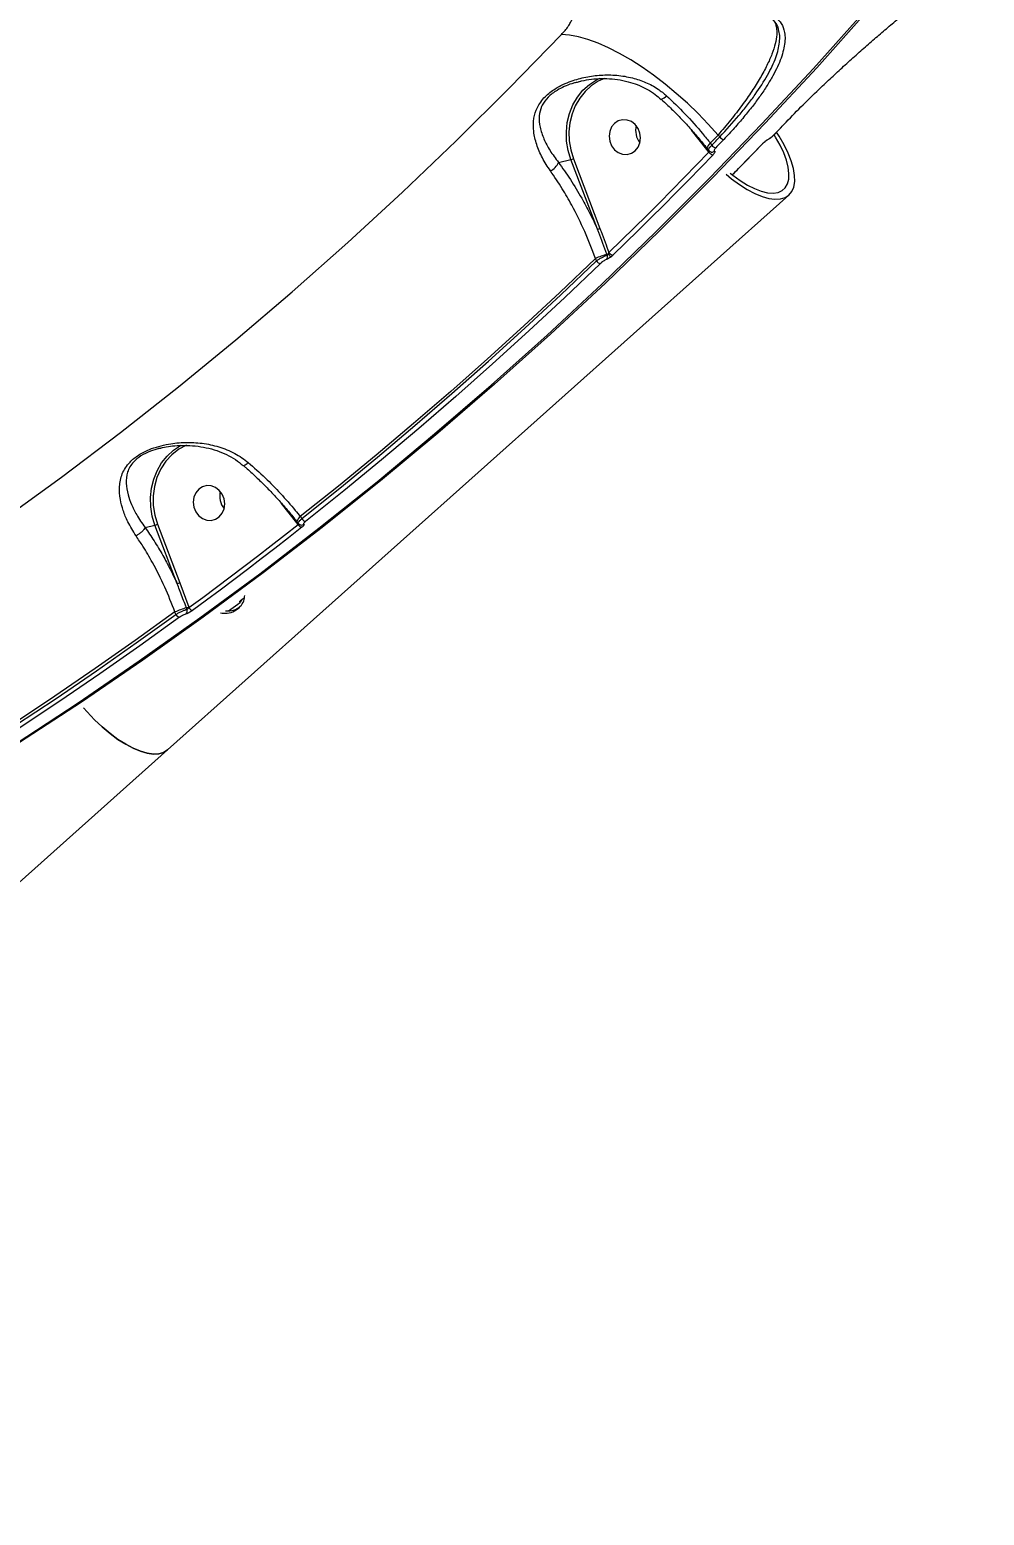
# Model space of a CAD drawing. Header units: millimetres. Extents: x -8607 to 7621, y -5747 to 4382.
# Drawn here: x 5573.7 to 5819.1, y -1204.7 to -822.9 of the extents above; entities that cross this region are included whole.
import ezdxf

# ---------------------------------------------------------------- set-up
doc = ezdxf.new("R2010")
doc.units = ezdxf.units.MM
doc.layers.add('DIKOM_ОБЪЕКТ', color=7, linetype='Continuous')
doc.layers.add('DIKOM_РАЗМЕР_ОБЪЕКТА', color=7, linetype='Continuous')
doc.styles.add('style1', font='arial.ttf', dxfattribs={"width": 0.8})
doc.dimstyles.new('1-50', dxfattribs={"dimtxt": 300, "dimasz": 200, "dimexe": 100, "dimexo": 0, "dimgap": 100, "dimtad": 1, "dimtxsty": 'style1', "dimcen": 200, "dimclrd": 7, "dimclre": 7, "dimclrt": 7, "dimadec": 1, "dimazin": 2, "dimtfac": 1, "dimtmove": 0, "dimatfit": 2, "dimfxl": 0, "dimlwd": 25, "dimlwe": 18, "dimarcsym": 0})

# ---------------------------------------------------------------- blocks, each defined once
blk = doc.blocks.new('*D11')
at = {"layer": 'Defpoints', "color": 0, "transparency": 16777216}
for p in [(7619.37, -165.15), (-6826.53, -739.39), (7619.37, -5647.14)]:
    blk.add_point(p, dxfattribs=at)
at = {"layer": 'DIKOM_РАЗМЕР_ОБЪЕКТА', "color": 7, "lineweight": 18, "transparency": 16777216}
for p, q in [((7619.37, -165.15), (7619.37, -5747.14)), ((-6826.53, -739.39), (-6826.53, -5747.14))]:
    blk.add_line(p, q, dxfattribs=at)
at = {"layer": 'DIKOM_РАЗМЕР_ОБЪЕКТА', "color": 7, "lineweight": 25, "transparency": 16777216}
blk.add_line((-6626.53, -5647.14), (7419.37, -5647.14), dxfattribs=at)
at = {"layer": 'DIKOM_РАЗМЕР_ОБЪЕКТА', "color": 7, "transparency": 16777216}
for points in [[(-6626.53, -5613.8), (-6626.53, -5680.47), (-6826.53, -5647.14)], [(7419.37, -5613.8), (7419.37, -5680.47), (7619.37, -5647.14)]]:
    blk.add_solid(points, dxfattribs=at)
at = {"layer": 'DIKOM_РАЗМЕР_ОБЪЕКТА', "color": 7, "transparency": 16777216, "insert": (396.42, -5393.96), "char_height": 300, "attachment_point": 5, "style": 'style1'}
blk.add_mtext('14400', dxfattribs=at)
blk = doc.blocks.new('*D13')
at = {"layer": 'Defpoints', "color": 0, "transparency": 16777216}
for p in [(-5326.53, -191.39), (6073.47, -191.39), (6073.47, -4959.53)]:
    blk.add_point(p, dxfattribs=at)
at = {"layer": 'DIKOM_РАЗМЕР_ОБЪЕКТА', "color": 7, "lineweight": 18, "transparency": 16777216}
for p, q in [((-5326.53, -191.39), (-5326.53, -5059.53)), ((6073.47, -191.39), (6073.47, -5059.53))]:
    blk.add_line(p, q, dxfattribs=at)
at = {"layer": 'DIKOM_РАЗМЕР_ОБЪЕКТА', "color": 7, "lineweight": 25, "transparency": 16777216}
blk.add_line((-5126.53, -4959.53), (5873.47, -4959.53), dxfattribs=at)
at = {"layer": 'DIKOM_РАЗМЕР_ОБЪЕКТА', "color": 7, "transparency": 16777216}
for points in [[(-5126.53, -4926.2), (-5126.53, -4992.86), (-5326.53, -4959.53)], [(5873.47, -4926.2), (5873.47, -4992.86), (6073.47, -4959.53)]]:
    blk.add_solid(points, dxfattribs=at)
at = {"layer": 'DIKOM_РАЗМЕР_ОБЪЕКТА', "color": 7, "transparency": 16777216, "insert": (373.47, -4706.36), "char_height": 300, "attachment_point": 5, "style": 'style1'}
blk.add_mtext('11400', dxfattribs=at)

msp = doc.modelspace()

# ---------------------------------------------------------------- linework, layer by layer
at = {"layer": 'DIKOM_ОБЪЕКТ', "color": 7, "linetype": 'Continuous', "lineweight": 15}
for p, q in [((5715.357, -836.155), (5714.01, -836.49)), ((5736.047, -840.702), (5736.056, -840.708)), ((5765.104, -849.782), (5767.143, -847.647)), ((5743.802, -848.661), (5743.791, -848.647)), ((5747.748, -853.646), (5743.802, -848.661)), ((5751.06, -850.403), (5750.617, -849.941)), ((5747.752, -853.321), (5747.742, -853.307)), ((5748.285, -854.332), (5747.748, -853.646)), ((5747.752, -853.321), (5748.209, -853.906)), ((5748.624, -852.027), (5749.022, -852.536)), ((5709.601, -856.978), (5712.814, -856.257)), ((5719.614, -874.146), (5712.814, -856.257)), ((5713.446, -856.034), (5720.246, -873.923)), ((5609.077, -1007.973), (5768.847, -865.369)), ((5719.362, -882.292), (5719.114, -881.64)), ((5722.146, -880.791), (5722.064, -880.577)), ((5638.407, -944.642), (5638.256, -944.45)), ((5642.361, -949.638), (5638.407, -944.642)), ((5603.32, -950.779), (5605.868, -950.207)), ((5611.588, -965.256), (5605.868, -950.207)), ((5606.5, -949.984), (5612.22, -965.033)), ((5642.365, -949.313), (5642.356, -949.3)), ((5642.669, -950.031), (5642.361, -949.638)), ((5642.365, -949.313), (5642.718, -949.765)), ((5643.237, -948.02), (5643.636, -948.529)), ((5612.22, -965.033), (5614.541, -971.245)), ((5628.29, -969.253), (5628.839, -968.85)), ((5611.241, -973.149), (5611.001, -972.52)), ((5614.096, -971.838), (5613.951, -971.458)), ((5614.541, -971.245), (5614.589, -971.372)), ((5624.767, -972.26), (5627.136, -970.538)), ((5566.002, -1046.42), (5609.077, -1007.973))]:
    msp.add_line(p, q, dxfattribs=at)
at = {"layer": 'DIKOM_ОБЪЕКТ', "color": 7, "linetype": 'Continuous', "lineweight": 15, "flags": 128}
for points in [[(5570.168, -1006.302), (5586.096, -995.865), (5601.845, -985.113), (5617.409, -974.049), (5632.784, -962.678), (5647.964, -951.002), (5662.946, -939.025), (5677.724, -926.751), (5692.295, -914.184), (5706.653, -901.327), (5720.795, -888.183), (5734.717, -874.758), (5748.413, -861.055), (5761.88, -847.079), (5775.114, -832.833), (5788.111, -818.321)], [(5788.991, -818.124), (5775.994, -832.635), (5762.76, -846.881), (5749.293, -860.858), (5735.596, -874.561), (5721.675, -887.986), (5707.533, -901.129), (5693.175, -913.986), (5678.604, -926.554), (5663.825, -938.828), (5648.844, -950.805), (5633.663, -962.48), (5618.289, -973.852), (5602.725, -984.915), (5586.976, -995.667), (5571.048, -1006.105)], [(5566.566, -948.96), (5581.878, -937.828), (5596.995, -926.385), (5611.912, -914.635), (5626.624, -902.581), (5641.127, -890.228), (5655.415, -877.579), (5669.484, -864.638), (5683.331, -851.41), (5696.949, -837.898), (5710.336, -824.107)], [(5750.617, -849.941), (5748.116, -847.144), (5745.478, -844.409), (5742.727, -841.76), (5739.887, -839.221), (5736.986, -836.816), (5734.048, -834.567), (5731.102, -832.494), (5728.173, -830.616), (5725.289, -828.95), (5722.476, -827.511), (5719.759, -826.313), (5717.164, -825.366), (5714.714, -824.679), (5712.431, -824.258), (5710.336, -824.107)], [(5712.814, -856.257), (5712.101, -853.925), (5711.701, -851.519), (5711.623, -849.09), (5711.87, -846.693), (5712.435, -844.38), (5713.307, -842.201), (5714.466, -840.203), (5715.887, -838.432), (5717.539, -836.924), (5719.385, -835.715), (5720.233, -835.291)], [(5721.399, -835.386), (5719.818, -836.114), (5718.028, -837.287), (5716.426, -838.749), (5715.048, -840.467), (5713.924, -842.403), (5713.079, -844.516), (5712.531, -846.76), (5712.292, -849.084), (5712.367, -851.439), (5712.755, -853.773), (5713.446, -856.034)], [(5723.253, -852.699), (5724.006, -853.703), (5724.973, -854.444), (5726.077, -854.864), (5727.228, -854.927), (5728.333, -854.629), (5729.302, -853.994), (5730.057, -853.074), (5730.536, -851.942), (5730.702, -850.691), (5730.539, -849.422), (5730.063, -848.237), (5729.31, -847.234), (5728.343, -846.492), (5727.239, -846.073), (5726.088, -846.01), (5724.983, -846.308), (5724.014, -846.943), (5723.259, -847.863), (5722.78, -848.995), (5722.614, -850.246), (5722.777, -851.515), (5723.253, -852.699)], [(5767.143, -847.647), (5767.138, -847.653), (5767.071, -847.69)], [(5750.617, -849.941), (5750.369, -850.202), (5750.12, -850.463), (5749.871, -850.724), (5749.621, -850.985), (5749.372, -851.246), (5749.123, -851.506), (5748.874, -851.767), (5748.624, -852.027)], [(5749.022, -852.536), (5749.277, -852.27), (5749.532, -852.003), (5749.787, -851.737), (5750.041, -851.47), (5750.296, -851.204), (5750.551, -850.937), (5750.805, -850.67), (5751.06, -850.403)], [(5752.115, -851.046), (5751.86, -851.313), (5751.605, -851.58), (5751.351, -851.847), (5751.096, -852.114), (5750.841, -852.381), (5750.586, -852.647), (5750.331, -852.914), (5750.075, -853.18)], [(5752.703, -860.007), (5754.097, -861.158), (5756.121, -862.654), (5758.123, -863.928), (5760.069, -864.959), (5761.926, -865.73), (5763.663, -866.225), (5765.248, -866.438), (5766.656, -866.365), (5767.863, -866.007), (5768.847, -865.369), (5769.591, -864.464), (5770.084, -863.306), (5770.316, -861.915), (5770.284, -860.316), (5769.988, -858.534), (5769.433, -856.602), (5768.629, -854.551), (5767.589, -852.418), (5766.331, -850.238), (5765.682, -849.224)], [(5753.717, -859.703), (5754.409, -860.254), (5756.318, -861.636), (5758.2, -862.796), (5760.021, -863.712), (5761.745, -864.366), (5763.34, -864.748), (5764.778, -864.849), (5766.031, -864.669), (5767.077, -864.209), (5767.894, -863.479), (5768.469, -862.493), (5768.79, -861.268), (5768.852, -859.828), (5768.654, -858.199), (5768.198, -856.412), (5767.494, -854.5), (5766.555, -852.499), (5765.398, -850.445), (5765.049, -849.883)], [(5763.328, -851.149), (5763.44, -851.085), (5763.565, -850.973)], [(5765.032, -849.826), (5765.287, -849.559), (5765.542, -849.292), (5765.797, -849.026), (5766.052, -848.759), (5766.307, -848.492), (5766.562, -848.225), (5766.816, -847.958), (5767.071, -847.69)], [(5765.104, -849.782), (5765.098, -849.788), (5765.032, -849.826)], [(5722.567, -880.135), (5725.826, -876.964), (5729.072, -873.776), (5732.305, -870.573), (5735.526, -867.355), (5738.735, -864.122), (5741.931, -860.874), (5745.114, -857.61), (5748.285, -854.332)], [(5749.339, -854.977), (5746.166, -858.259), (5742.98, -861.525), (5739.782, -864.776), (5736.57, -868.012), (5733.347, -871.232), (5730.11, -874.438), (5726.862, -877.628), (5723.6, -880.802)], [(5754.277, -860.151), (5755.737, -858.663), (5758.923, -855.397), (5762.096, -852.116)], [(5762.17, -852.072), (5762.164, -852.079), (5762.096, -852.116)], [(5719.114, -881.64), (5709.952, -890.369), (5700.695, -898.978), (5691.345, -907.464), (5681.903, -915.826), (5672.369, -924.064), (5662.747, -932.177), (5653.036, -940.162), (5643.237, -948.02)], [(5643.636, -948.529), (5653.414, -940.688), (5663.105, -932.718), (5672.708, -924.623), (5682.222, -916.403), (5691.646, -908.058), (5700.978, -899.591), (5710.217, -891.002), (5719.362, -882.292)], [(5720.391, -882.961), (5711.239, -891.678), (5701.992, -900.274), (5692.652, -908.749), (5683.221, -917.1), (5673.699, -925.327), (5664.087, -933.429), (5654.388, -941.405), (5644.602, -949.253)], [(5605.868, -950.207), (5605.169, -947.881), (5604.782, -945.483), (5604.714, -943.065), (5604.968, -940.68), (5605.538, -938.379), (5606.411, -936.211), (5607.568, -934.225), (5608.985, -932.463), (5610.631, -930.963), (5612.469, -929.759), (5612.639, -929.668)], [(5613.996, -929.626), (5613.959, -929.642), (5611.99, -930.705), (5610.208, -932.1), (5608.656, -933.796), (5607.373, -935.751), (5606.388, -937.917), (5605.726, -940.242), (5605.402, -942.67), (5605.425, -945.143), (5605.794, -947.601), (5606.5, -949.984)], [(5616.342, -946.741), (5617.094, -947.745), (5618.062, -948.486), (5619.165, -948.906), (5620.316, -948.969), (5621.421, -948.671), (5622.39, -948.036), (5623.145, -947.116), (5623.625, -945.984), (5623.79, -944.733), (5623.628, -943.464), (5623.151, -942.279), (5622.398, -941.276), (5621.431, -940.534), (5620.327, -940.115), (5619.176, -940.052), (5618.072, -940.349), (5617.103, -940.984), (5616.348, -941.905), (5615.868, -943.037), (5615.703, -944.288), (5615.865, -945.557), (5616.342, -946.741)], [(5614.589, -971.372), (5618.135, -968.761), (5621.671, -966.134), (5625.197, -963.49), (5628.712, -960.831), (5632.217, -958.155), (5635.711, -955.463), (5639.195, -952.755), (5642.669, -950.031)], [(5643.636, -950.756), (5640.16, -953.482), (5636.673, -956.192), (5633.175, -958.886), (5629.668, -961.564), (5626.149, -964.226), (5622.621, -966.872), (5619.082, -969.501), (5615.533, -972.114)], [(5611.001, -972.52), (5600.802, -979.859), (5590.522, -987.064), (5580.162, -994.134), (5569.724, -1001.068), (5559.208, -1007.864), (5548.618, -1014.523), (5537.953, -1021.043), (5527.215, -1027.424)], [(5527.621, -1027.943), (5538.337, -1021.574), (5548.98, -1015.066), (5559.549, -1008.42), (5570.043, -1001.637), (5580.461, -994.717), (5590.801, -987.662), (5601.061, -980.473), (5611.241, -973.149)], [(5612.18, -973.893), (5601.992, -981.223), (5591.723, -988.418), (5581.375, -995.479), (5570.949, -1002.405), (5560.446, -1009.194), (5549.868, -1015.845), (5539.216, -1022.358), (5528.491, -1028.733)], [(5609.077, -1007.973), (5608.093, -1008.61), (5606.887, -1008.968), (5605.479, -1009.042), (5603.893, -1008.829), (5602.157, -1008.333), (5600.3, -1007.563), (5598.353, -1006.532), (5596.351, -1005.257), (5594.328, -1003.761), (5592.317, -1002.069), (5590.354, -1000.21), (5588.472, -998.216), (5587.529, -997.127)], [(5587.529, -997.127), (5588.472, -998.216), (5590.354, -1000.21), (5592.317, -1002.069), (5594.328, -1003.761), (5596.351, -1005.257), (5598.353, -1006.532), (5600.3, -1007.563), (5602.157, -1008.333), (5603.893, -1008.829), (5605.479, -1009.042), (5606.887, -1008.968), (5608.093, -1008.61), (5609.077, -1007.973)]]:
    msp.add_lwpolyline(points, dxfattribs=at)
at = {"layer": 'DIKOM_ОБЪЕКТ', "color": 7, "linetype": 'Continuous', "lineweight": 15}
for centre, radius, start, end in [((5735.459, -838.403), 2.381, 284.51406, 323.2931), ((5734.375, -848.737), 4.958, 165.77802, 219.50884), ((5752.337, -849.492), 1.569, 215.46825, 261.83736), ((5749.808, -853.787), 2.121, 123.92567, 166.9041), ((5747.044, -852.867), 1.05, 312.1342, 323.384), ((5749.555, -853.44), 1.552, 215.05462, 261.99208), ((5749.077, -853.425), 0.911, 263.00622, 313.9523), ((5750.299, -851.632), 1.565, 215.30209, 261.78244), ((5705.629, -855.254), 4.329, 296.00882, 336.54532), ((5711.512, -851.56), 4.874, 285.49422, 293.38268), ((5718.312, -869.449), 4.874, 285.49422, 293.38268), ((5729.897, -906.948), 27.509, 106.54288, 113.0764), ((5721.18, -881.217), 1.055, 320.73021, 23.76481), ((5720.811, -876.255), 4.5, 286.17342, 291.11467), ((5715.935, -885.605), 8.292, 31.30015, 38.41487), ((5723.827, -879.317), 1.502, 212.99545, 261.32118), ((5720.627, -881.473), 1.507, 212.93157, 260.99852), ((5627.463, -942.779), 4.958, 165.77803, 219.50884), ((5604.566, -945.51), 4.874, 285.4944, 293.38228), ((5644.415, -949.774), 2.113, 123.87436, 167.0376), ((5641.657, -948.86), 1.05, 312.1344, 323.38432), ((5643.889, -949.411), 1.369, 206.95628, 259.35389), ((5643.583, -949.276), 0.907, 265.72345, 306.37027), ((5644.863, -947.898), 1.38, 207.21898, 259.10903), ((5610.286, -960.559), 4.874, 285.49416, 293.38245), ((5627.154, -969.1), 0.975, 305.04589, 338.80263), ((5621.784, -997.829), 27.51, 106.54279, 113.07618), ((5612.449, -972.588), 1.333, 204.89361, 258.34137), ((5613.148, -972.254), 1.035, 313.29989, 23.65851), ((5612.385, -966.184), 5.502, 286.54279, 293.07618), ((5615.794, -970.812), 1.328, 204.93678, 258.69753)]:
    msp.add_arc(centre, radius, start, end, dxfattribs=at)
for points, knots in [([(5767.071, -847.69), (5768.486, -846.224), (5771.341, -843.268), (5775.407, -839.282), (5779.021, -835.843), (5782.128, -832.958), (5785.299, -830.081), (5788.468, -827.268), (5791.596, -824.551), (5794.673, -821.931), (5797.717, -819.391), (5800.656, -816.986), (5803.457, -814.738), (5806.11, -812.651), (5808.647, -810.693), (5810.192, -809.533), (5810.968, -808.951)], [0, 0, 0, 0, 0.1013046, 0.2043245, 0.2693234, 0.3347703, 0.4016321, 0.4689837, 0.5341683, 0.5998078, 0.6668825, 0.7344532, 0.7996653, 0.8653309, 0.9324208, 1, 1, 1, 1]), ([(5710.336, -824.107), (5710.661, -823.753), (5711.318, -823.036), (5712.104, -821.993), (5712.723, -820.995), (5713.133, -820.092), (5713.333, -819.288), (5713.313, -818.622), (5713.072, -818.095), (5712.659, -817.77), (5712.15, -817.591), (5711.772, -817.562), (5711.582, -817.547)], [0, 0, 0, 0, 0.1076319, 0.2179992, 0.3241974, 0.4332355, 0.5370583, 0.6438545, 0.7461635, 0.8516195, 0.9252159, 1, 1, 1, 1]), ([(5764.437, -820.058), (5764.603, -820.194), (5765.236, -820.713), (5765.662, -822.103), (5765.777, -824.13), (5765.39, -826.433), (5764.553, -829.062), (5763.248, -832.008), (5761.507, -835.222), (5759.355, -838.663), (5756.797, -842.295), (5753.906, -846.064), (5751.712, -848.65), (5750.617, -849.941)], [0, 0, 0, 0, 0.0393631, 0.1501185, 0.2442473, 0.3386674, 0.4327961, 0.5272466, 0.6219916, 0.7164421, 0.8108633, 0.9055787, 1, 1, 1, 1]), ([(5751.06, -850.403), (5752.756, -848.566), (5755.322, -845.787), (5758.226, -842.173), (5760.846, -838.651), (5762.981, -835.296), (5764.582, -832.184), (5765.804, -829.256), (5766.45, -826.62), (5766.516, -824.319), (5766.18, -822.521), (5765.699, -821.214), (5765.033, -820.625), (5764.926, -820.53)], [0, 0, 0, 0, 0.1430446, 0.2164312, 0.2903574, 0.4334017, 0.5068095, 0.580763, 0.7232795, 0.7964144, 0.8700904, 0.9792056, 1, 1, 1, 1]), ([(5764.885, -819.288), (5765.487, -819.768), (5766.702, -820.736), (5767.542, -822.541), (5767.863, -824.367), (5767.832, -826.105), (5767.497, -828.037), (5766.859, -830.131), (5765.929, -832.365), (5764.741, -834.721), (5763.715, -836.402), (5763.196, -837.251)], [0, 0, 0, 0, 0.1503649, 0.3032119, 0.4011232, 0.4997164, 0.6004636, 0.7019561, 0.8001772, 0.8990879, 1, 1, 1, 1]), ([(5707.528, -859.145), (5706.797, -858.033), (5705.311, -855.772), (5703.907, -852.379), (5703.113, -848.993), (5703.11, -845.83), (5703.874, -843.281), (5704.987, -841.421), (5706.412, -839.739), (5708.404, -838.185), (5710.748, -836.914), (5713.368, -835.836), (5716.643, -834.946), (5720.562, -834.441), (5724.603, -834.483), (5728.473, -835.113), (5732.059, -836.32), (5735.02, -837.868), (5736.664, -839.239), (5737.368, -839.826)], [0, 0, 0, 0, 0.0747582, 0.1519095, 0.2273908, 0.3051764, 0.3688496, 0.4010394, 0.4343296, 0.4904571, 0.5278011, 0.5660845, 0.6301027, 0.6957657, 0.7637287, 0.8332237, 0.8928272, 0.9540615, 1, 1, 1, 1]), ([(5713.995, -836.444), (5714.309, -836.347), (5715.43, -836), (5717.438, -835.63), (5720.026, -835.374), (5722.711, -835.404), (5725.443, -835.725), (5728.031, -836.332), (5730.395, -837.139), (5732.518, -838.181), (5734.394, -839.379), (5735.482, -840.358), (5735.971, -840.798)], [0, 0, 0, 0, 0.0413777, 0.1474785, 0.258109, 0.3735392, 0.4926614, 0.6134438, 0.7168118, 0.8136717, 0.9162339, 1, 1, 1, 1]), ([(5714.01, -836.49), (5713.67, -836.568), (5712.677, -836.795), (5711.06, -837.46), (5708.93, -838.526), (5706.798, -840.141), (5705.702, -841.661), (5704.931, -843.285), (5704.504, -845.226), (5704.775, -847.974), (5705.769, -850.914), (5707.322, -853.931), (5708.835, -855.954), (5709.601, -856.978)], [0, 0, 0, 0, 0.0325106, 0.0950509, 0.1590835, 0.2495508, 0.3389128, 0.3550576, 0.461726, 0.5934401, 0.7295413, 0.8630774, 1, 1, 1, 1]), ([(5737.368, -839.826), (5738.964, -841.349), (5742.201, -844.438), (5745.926, -848.631), (5747.973, -851.207), (5748.624, -852.027)], [0, 0, 0, 0, 0.3984801, 0.8085148, 1, 1, 1, 1]), ([(5763.196, -837.251), (5763.195, -837.253), (5762.691, -838.102), (5761.457, -839.871), (5759.494, -842.549), (5757.274, -845.304), (5754.833, -848.141), (5753.023, -850.075), (5752.115, -851.046)], [0, 0, 0, 0, 0.000342, 0.2032594, 0.3989096, 0.595922, 0.7972221, 1, 1, 1, 1]), ([(5736.027, -840.741), (5736.594, -841.26), (5738.036, -842.58), (5740.295, -844.839), (5742.794, -847.48), (5745.185, -850.21), (5746.83, -852.17), (5747.628, -853.218), (5747.713, -853.329)], [0, 0, 0, 0, 0.1350507, 0.3437359, 0.5538004, 0.7645404, 0.9750101, 1, 1, 1, 1]), ([(5762.096, -852.116), (5762.113, -852.098), (5762.239, -851.969), (5762.505, -851.717), (5762.896, -851.395), (5763.275, -851.124), (5763.469, -851.023), (5763.565, -850.973)], [0, 0, 0, 0, 0.0372318, 0.2778758, 0.5185808, 0.7592337, 1, 1, 1, 1]), ([(5762.175, -852.07), (5762.219, -852.025), (5762.345, -851.893), (5762.611, -851.654), (5762.915, -851.411), (5763.152, -851.246), (5763.292, -851.166), (5763.319, -851.153), (5763.328, -851.149)], [0, 0, 0, 0, 0.11716736, 0.340043, 0.5762331, 0.77149255, 0.92227602, 1, 1, 1, 1]), ([(5763.331, -851.141), (5763.359, -851.13), (5763.593, -851.038), (5763.99, -850.762), (5764.585, -850.288), (5764.986, -849.919), (5765.153, -849.727), (5765.178, -849.698)], [0, 0, 0, 0, 0.0455511, 0.3861927, 0.6607321, 0.9490914, 1, 1, 1, 1]), ([(5763.565, -850.973), (5763.662, -850.922), (5763.856, -850.821), (5764.233, -850.549), (5764.623, -850.225), (5764.889, -849.973), (5765.015, -849.843), (5765.032, -849.826)], [0, 0, 0, 0, 0.2407363, 0.4813566, 0.7220917, 0.9627992, 1, 1, 1, 1]), ([(5748.236, -853.884), (5748.212, -853.867), (5748.13, -853.81), (5748.228, -853.527), (5748.509, -853.082), (5748.851, -852.718), (5749.022, -852.536)], [0, 0, 0, 0, 0.1204644, 0.4137827, 0.7068479, 1, 1, 1, 1]), ([(5748.225, -853.894), (5748.275, -853.961), (5748.407, -854.138), (5748.689, -854.282), (5748.891, -854.309), (5748.968, -854.319)], [0, 0, 0, 0, 0.2797399, 0.7255743, 1, 1, 1, 1]), ([(5748.285, -854.332), (5748.315, -854.29), (5748.376, -854.207), (5748.418, -854.101), (5748.426, -854.03), (5748.404, -854.011), (5748.397, -854.005)], [0, 0, 0, 0, 0.2925826, 0.5859524, 0.8795982, 1, 1, 1, 1]), ([(5749.709, -854.081), (5749.718, -854.082), (5749.783, -854.093), (5749.851, -854.163), (5749.809, -854.363), (5749.641, -854.644), (5749.44, -854.866), (5749.339, -854.977)], [0, 0, 0, 0, 0.0372896, 0.2782363, 0.5190458, 0.7595575, 1, 1, 1, 1]), ([(5750.075, -853.18), (5749.975, -853.292), (5749.775, -853.515), (5749.607, -853.797), (5749.566, -853.998), (5749.635, -854.069), (5749.7, -854.08), (5749.709, -854.081)], [0, 0, 0, 0, 0.2404748, 0.4810174, 0.7218885, 0.9628789, 1, 1, 1, 1]), ([(5754.337, -860.098), (5754.856, -859.578), (5757.495, -856.936), (5760.087, -854.239), (5762.17, -852.072)], [0, 0, 0, 0, 0.1966577, 1, 1, 1, 1]), ([(5709.601, -856.978), (5710.628, -858.411), (5712.697, -861.301), (5715.37, -865.763), (5717.692, -870.063), (5718.971, -872.781), (5719.614, -874.146)], [0, 0, 0, 0, 0.2794484, 0.5634184, 0.7807131, 1, 1, 1, 1]), ([(5719.114, -881.64), (5718.223, -879.317), (5716.414, -874.607), (5713.44, -868.634), (5710.461, -863.418), (5708.558, -860.645), (5707.528, -859.145)], [0, 0, 0, 0, 0.2848617, 0.5777505, 0.7715673, 1, 1, 1, 1]), ([(5722.064, -880.577), (5721.362, -878.708), (5720.555, -876.561), (5719.721, -874.422), (5719.614, -874.146)], [0, 0, 0, 0, 0.8707687, 1, 1, 1, 1]), ([(5720.246, -873.923), (5720.351, -874.201), (5721.132, -876.269), (5721.901, -878.341), (5722.567, -880.135)], [0, 0, 0, 0, 0.1343653, 1, 1, 1, 1]), ([(5719.362, -882.292), (5719.428, -882.245), (5719.706, -882.046), (5720.251, -881.695), (5720.966, -881.292), (5721.637, -880.965), (5721.976, -880.85), (5722.146, -880.791)], [0, 0, 0, 0, 0.0748908, 0.3151648, 0.5451327, 0.7714954, 1, 1, 1, 1]), ([(5721.997, -881.885), (5721.896, -881.923), (5721.694, -881.999), (5721.302, -882.23), (5720.891, -882.522), (5720.584, -882.778), (5720.428, -882.926), (5720.391, -882.961)], [0, 0, 0, 0, 0.2249539, 0.4495811, 0.6803277, 0.9238133, 1, 1, 1, 1]), ([(5723.02, -881.297), (5722.909, -881.378), (5722.668, -881.552), (5722.299, -881.769), (5722.098, -881.846), (5721.997, -881.885)], [0, 0, 0, 0, 0.2986226, 0.6490483, 1, 1, 1, 1]), ([(5722.146, -880.791), (5722.172, -880.778), (5722.203, -880.76), (5722.272, -880.696), (5722.347, -880.604), (5722.404, -880.502), (5722.432, -880.453)], [0, 0, 0, 0, 0.261838, 0.3210036, 0.6715723, 1, 1, 1, 1]), ([(5722.432, -880.453), (5722.468, -880.379), (5722.519, -880.274), (5722.556, -880.167), (5722.567, -880.135)], [0, 0, 0, 0, 0.70537909, 1, 1, 1, 1]), ([(5723.6, -880.802), (5723.55, -880.851), (5723.374, -881.018), (5723.167, -881.181), (5723.02, -881.297)], [0, 0, 0, 0, 0.2879215, 1, 1, 1, 1]), ([(5601.001, -952.949), (5600.25, -951.741), (5598.889, -949.551), (5597.642, -946.413), (5596.853, -943.381), (5596.628, -940.229), (5597.145, -937.551), (5598.204, -935.461), (5599.504, -933.799), (5601.572, -932.119), (5604.203, -930.789), (5606.844, -929.895), (5609.937, -929.2), (5613.694, -928.838), (5618.03, -929.055), (5622.333, -929.97), (5626.41, -931.557), (5628.741, -933.278), (5629.867, -934.11)], [0, 0, 0, 0, 0.0785517, 0.1424077, 0.2076086, 0.2856911, 0.3665348, 0.4050987, 0.4448429, 0.4974371, 0.549685, 0.5917849, 0.6349331, 0.7063605, 0.7797217, 0.8533218, 0.9291388, 1, 1, 1, 1]), ([(5606.866, -930.514), (5606.148, -930.723), (5604.538, -931.191), (5602.185, -932.35), (5600.396, -933.808), (5599.354, -935.233), (5598.964, -936.12), (5598.515, -937.512), (5598.333, -939.44), (5598.82, -942.187), (5599.79, -944.9), (5601.188, -947.695), (5602.497, -949.693), (5603.317, -950.781), (5603.317, -950.781)], [0, 0, 0, 0, 0.0675256, 0.1513638, 0.2345983, 0.2954661, 0.3590605, 0.3623139, 0.4960837, 0.6354098, 0.7478291, 0.8621772, 0.9999297, 1, 1, 1, 1]), ([(5606.861, -930.503), (5607.493, -930.353), (5608.849, -930.031), (5611.05, -929.761), (5613.548, -929.651), (5616.253, -929.796), (5619.035, -930.24), (5621.725, -930.971), (5624.241, -932.014), (5626.543, -933.287), (5627.895, -934.354), (5628.558, -934.876)], [0, 0, 0, 0, 0.08269584, 0.17731291, 0.28497628, 0.40671912, 0.53089055, 0.65502892, 0.77375752, 0.88909598, 1, 1, 1, 1]), ([(5607.72, -930.323), (5607.481, -930.361), (5607.193, -930.407), (5606.913, -930.499), (5606.866, -930.514)], [0, 0, 0, 0, 0.8329014, 1, 1, 1, 1]), ([(5628.568, -934.856), (5628.787, -935.041), (5629.882, -935.966), (5631.828, -937.773), (5634.385, -940.265), (5636.885, -942.882), (5639.294, -945.588), (5641.115, -947.746), (5642.083, -949.001), (5642.329, -949.321)], [0, 0, 0, 0, 0.0441971, 0.2204449, 0.3983703, 0.5776313, 0.7577685, 0.938223, 1, 1, 1, 1]), ([(5628.6, -934.817), (5628.638, -934.842), (5628.73, -934.903), (5629.077, -934.745), (5629.462, -934.468), (5629.738, -934.229), (5629.836, -934.138), (5629.867, -934.11)], [0, 0, 0, 0, 0.2180731, 0.5264718, 0.8348715, 0.9490261, 1, 1, 1, 1]), ([(5629.867, -934.11), (5631.314, -935.392), (5634.155, -937.909), (5638.211, -942.076), (5641.196, -945.469), (5642.808, -947.483), (5643.237, -948.02)], [0, 0, 0, 0, 0.3028924, 0.5944611, 0.8920287, 1, 1, 1, 1]), ([(5642.745, -949.744), (5642.723, -949.729), (5642.648, -949.679), (5642.768, -949.426), (5643.083, -949.024), (5643.452, -948.694), (5643.636, -948.529)], [0, 0, 0, 0, 0.1219942, 0.4143263, 0.7073073, 1, 1, 1, 1]), ([(5642.734, -949.754), (5642.793, -949.83), (5642.926, -949.998), (5643.219, -950.137), (5643.42, -950.166), (5643.515, -950.179)], [0, 0, 0, 0, 0.3017476, 0.6714868, 1, 1, 1, 1]), ([(5644.121, -950.007), (5644.129, -950.008), (5644.192, -950.015), (5644.248, -950.071), (5644.18, -950.237), (5643.977, -950.473), (5643.75, -950.662), (5643.636, -950.756)], [0, 0, 0, 0, 0.0385716, 0.2780899, 0.5183557, 0.7592314, 1, 1, 1, 1]), ([(5644.602, -949.253), (5644.489, -949.348), (5644.262, -949.537), (5644.06, -949.775), (5643.993, -949.942), (5644.049, -949.999), (5644.112, -950.006), (5644.121, -950.007)], [0, 0, 0, 0, 0.240665, 0.4814361, 0.721633, 0.9612014, 1, 1, 1, 1]), ([(5603.317, -950.781), (5603.239, -950.95), (5603.083, -951.287), (5602.581, -951.859), (5601.945, -952.399), (5601.429, -952.727), (5601.116, -952.892), (5601.041, -952.929), (5601.001, -952.949)], [0, 0, 0, 0, 0.23162204, 0.46324406, 0.69486649, 0.92648967, 0.96103414, 1, 1, 1, 1]), ([(5611.001, -972.52), (5610.157, -970.363), (5608.445, -965.986), (5605.588, -960.345), (5603.058, -956.01), (5601.597, -953.836), (5601.001, -952.949)], [0, 0, 0, 0, 0.3072584, 0.6233184, 0.8463529, 1, 1, 1, 1]), ([(5603.317, -950.781), (5603.318, -950.78), (5603.318, -950.779), (5603.32, -950.779), (5603.32, -950.779)], [0, 0, 0, 0, 0.6212169, 1, 1, 1, 1]), ([(5603.32, -950.779), (5604.103, -951.921), (5605.677, -954.218), (5607.833, -957.851), (5609.826, -961.533), (5610.999, -964.011), (5611.588, -965.256)], [0, 0, 0, 0, 0.2595447, 0.5218385, 0.7598795, 1, 1, 1, 1]), ([(5613.951, -971.458), (5613.833, -971.147), (5613.243, -969.593), (5612.468, -967.52), (5611.787, -965.768), (5611.588, -965.256)], [0, 0, 0, 0, 0.1504218, 0.7521282, 1, 1, 1, 1]), ([(5622.729, -972.776), (5623.313, -972.826), (5624.575, -972.935), (5626.395, -972.322), (5627.865, -971.199), (5628.774, -969.79), (5628.885, -968.739), (5628.935, -968.262)], [0, 0, 0, 0, 0.1882564, 0.4075921, 0.6212475, 0.8280366, 1, 1, 1, 1]), ([(5627.186, -970.513), (5627.214, -970.493), (5627.428, -970.34), (5627.71, -970.108), (5627.96, -969.856), (5628.145, -969.606), (5628.198, -969.41), (5628.223, -969.32)], [0, 0, 0, 0, 0.0543514, 0.4145621, 0.6819828, 0.8527945, 1, 1, 1, 1]), ([(5627.714, -969.898), (5627.709, -969.899), (5627.656, -969.905), (5627.612, -969.877), (5627.7, -969.742), (5627.928, -969.528), (5628.169, -969.344), (5628.29, -969.253)], [0, 0, 0, 0, 0.027856, 0.2650195, 0.5077103, 0.7539625, 1, 1, 1, 1]), ([(5627.928, -969.567), (5627.93, -969.565), (5627.935, -969.559), (5627.998, -969.499), (5628.132, -969.387), (5628.277, -969.274), (5628.376, -969.204), (5628.381, -969.2)], [0, 0, 0, 0, 0.1340468, 0.3250967, 0.6064369, 0.9792592, 1, 1, 1, 1]), ([(5611.241, -973.149), (5611.291, -973.12), (5611.561, -972.96), (5612.107, -972.662), (5612.858, -972.3), (5613.568, -972.001), (5613.92, -971.893), (5614.096, -971.838)], [0, 0, 0, 0, 0.0547627, 0.2944094, 0.5301252, 0.7646885, 1, 1, 1, 1]), ([(5613.858, -973.007), (5613.752, -973.041), (5613.541, -973.108), (5613.122, -973.308), (5612.682, -973.555), (5612.365, -973.76), (5612.209, -973.873), (5612.18, -973.893)], [0, 0, 0, 0, 0.2340719, 0.4679654, 0.7039629, 0.944859, 1, 1, 1, 1]), ([(5615.533, -972.114), (5615.504, -972.136), (5615.348, -972.249), (5615.031, -972.456), (5614.592, -972.704), (5614.174, -972.905), (5613.963, -972.973), (5613.858, -973.007)], [0, 0, 0, 0, 0.0557734, 0.2968037, 0.5326623, 0.7662387, 1, 1, 1, 1]), ([(5614.096, -971.838), (5614.13, -971.825), (5614.201, -971.797), (5614.329, -971.695), (5614.455, -971.562), (5614.541, -971.448), (5614.582, -971.384), (5614.589, -971.372)], [0, 0, 0, 0, 0.2178619, 0.443589, 0.6835988, 0.9397725, 1, 1, 1, 1]), ([(5623.991, -972.214), (5624.357, -972.239), (5625.405, -972.311), (5626.893, -971.83), (5627.704, -971.138), (5628.038, -970.853)], [0, 0, 0, 0, 0.2407222, 0.687493, 1, 1, 1, 1]), ([(5627.136, -970.538), (5627.257, -970.447), (5627.499, -970.265), (5627.727, -970.053), (5627.817, -969.919), (5627.773, -969.891), (5627.72, -969.898), (5627.714, -969.898)], [0, 0, 0, 0, 0.2457883, 0.4917905, 0.7342879, 0.9715254, 1, 1, 1, 1])]:
    msp.add_open_spline(points, degree=3, knots=knots, dxfattribs=at)

# ---------------------------------------------------------------- dimensions: what is measured, and where the dimension line sits
at = {"layer": 'DIKOM_РАЗМЕР_ОБЪЕКТА'}
dim = msp.add_linear_dim(base=(7619.366, -5647.135), p1=(-6826.527, -739.391), p2=(7619.366, -165.147), text='14400', dimstyle='1-50', dxfattribs=at)
dim.commit()
dim.dimension.update_dxf_attribs({"geometry": '*D11', "text_midpoint": (396.419, -5647.135), "dimtype": 160})
dim = msp.add_linear_dim(base=(6073.473, -4959.53), p1=(-5326.527, -191.391), p2=(6073.473, -191.391), dimstyle='1-50', dxfattribs=at)
dim.commit()
dim.dimension.update_dxf_attribs({"geometry": '*D13', "text_midpoint": (373.473, -4959.53), "dimtype": 160})

doc.saveas('drawing.dxf')
